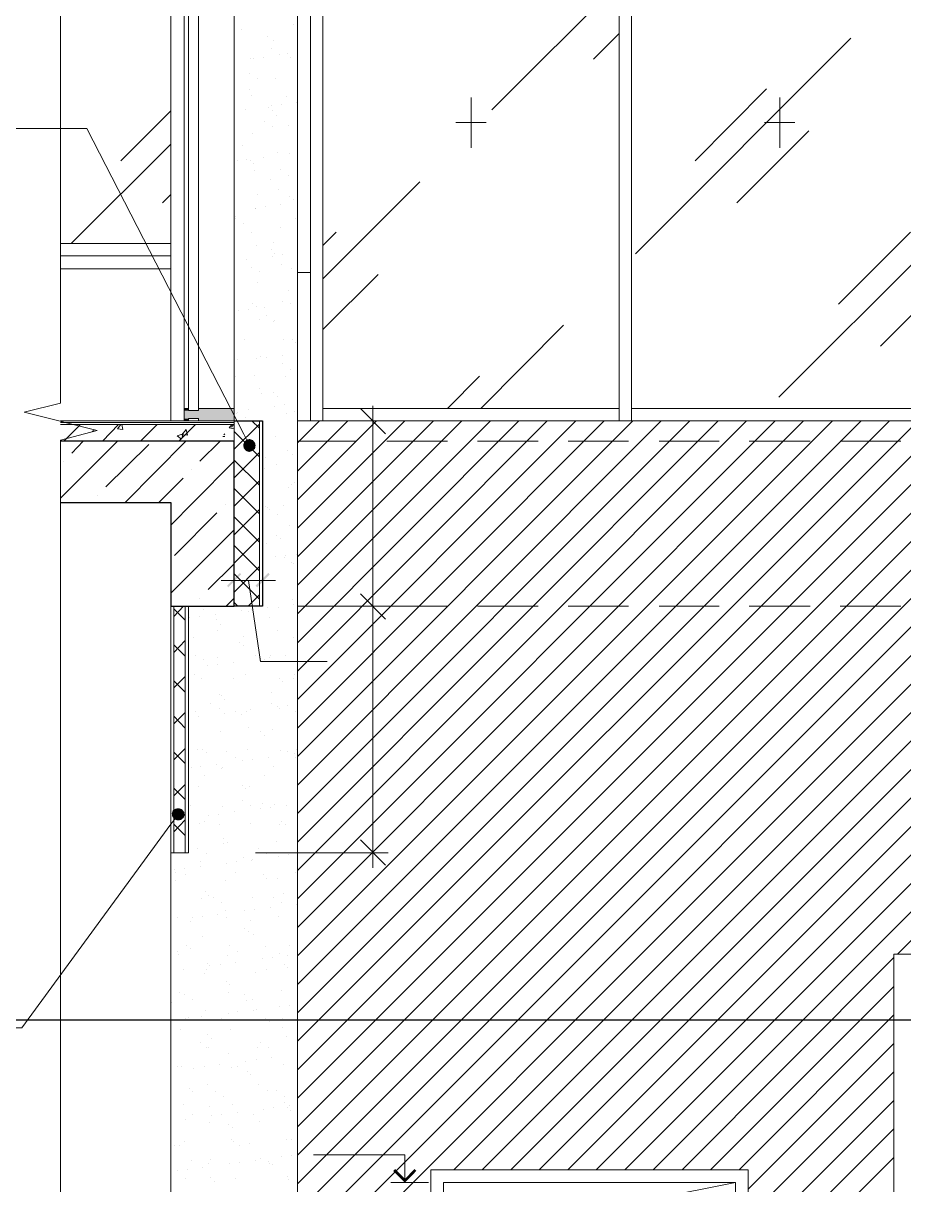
# Model space of a CAD drawing. Header units: millimetres. Extents: x -356862 to 418287, y 0 to 839748.
# Drawn here: x 402947 to 406495, y 770010 to 774691 of the extents above; entities that cross this region are included whole.
import ezdxf

# ---------------------------------------------------------------- set-up
doc = ezdxf.new("R2010")
doc.units = ezdxf.units.MM
doc.layers.add('0) строит. леса', color=20, linetype='Continuous', lineweight=30)
doc.layers.add('PDF _Геометрия', color=7, linetype='Continuous', true_color=0xbababa)
doc.layers.add('PDF _Сплошная заливка', color=7, linetype='Continuous', true_color=0xf50000)

msp = doc.modelspace()

# ---------------------------------------------------------------- linework, layer by layer
at = {"layer": '0) строит. леса'}
msp.add_lwpolyline([(391720.4309, 770674.6202), (408997.4226, 770674.6202)], dxfattribs=at)
at = {"layer": 'PDF _Геометрия', "color": 7, "lineweight": 5}
for points in [[(403097.235, 777847.0944), (403097.235, 777758.3315), (403097.235, 773159.981), (402950.0185, 773123.1769), (403244.4515, 773049.5687), (403097.235, 773010.5996), (403097.235, 768412.2491), (403097.235, 768323.4862)], [(403541.0495, 773701.2181), (403097.235, 773701.2181)], [(404103.9361, 773686.0635), (404051.9773, 773686.0635)], [(403796.5134, 773006.2697), (403796.5134, 773088.5377), (403097.235, 773088.5377)], [(403796.5134, 773082.0429), (403097.235, 773082.0429)], [(403796.5134, 773073.3831), (403097.235, 773073.3831)], [(404257.6474, 773088.5377), (404051.9773, 773088.5377)], [(404586.7196, 773088.5377), (404381.0495, 773088.5377)], [(403796.5134, 773006.2697), (403796.5134, 773006.2697)], [(404290.1216, 773006.2697), (404051.9773, 773006.2697)], [(404655.9979, 773006.2697), (404411.3587, 773006.2697)], [(405021.8742, 773006.2697), (404777.235, 773006.2697)], [(405385.5855, 773006.2697), (405143.1113, 773006.2697)], [(405751.4618, 773006.2697), (405508.9876, 773006.2697)], [(406117.3381, 773006.2697), (405872.6989, 773006.2697)], [(406483.2144, 773006.2697), (406238.5752, 773006.2697)], [(403541.0495, 772341.6305), (403541.0495, 771347.9192), (403554.0391, 771347.9192), (403599.5031, 771347.9192), (403612.4928, 771347.9192), (403612.4928, 772341.6305)], [(403554.0391, 772341.6305), (403554.0391, 771347.9192)], [(403599.5031, 772341.6305), (403599.5031, 771347.9192)], [(404051.9773, 772341.6305), (404290.1216, 772341.6305)], [(404411.3587, 772341.6305), (404655.9979, 772341.6305)], [(404777.235, 772341.6305), (405021.8742, 772341.6305)], [(405143.1113, 772341.6305), (405385.5855, 772341.6305)], [(405508.9876, 772341.6305), (405751.4618, 772341.6305)], [(405872.6989, 772341.6305), (406117.3381, 772341.6305)], [(406238.5752, 772341.6305), (406483.2144, 772341.6305)], [(406455.0701, 768791.1151), (406455.0701, 770938.7439), (407632.802, 770938.7439), (407632.802, 768791.1151)]]:
    msp.add_lwpolyline(points, dxfattribs=at)
at = {"layer": 'PDF _Геометрия', "color": 7, "lineweight": 9}
for points in [[(403541.0495, 777056.8882), (403541.0495, 773088.5377)], [(404051.9773, 777056.8882), (404051.9773, 768791.1151)], [(404051.9773, 773088.5377), (407938.0598, 773088.5377)], [(403541.0495, 771347.9192), (403541.0495, 768791.1151)]]:
    msp.add_lwpolyline(points, dxfattribs=at)
at = {"layer": 'PDF _Геометрия', "color": 24, "lineweight": 18, "true_color": 0xa12502}
msp.add_lwpolyline([(403796.5134, 777056.8882), (404051.9773, 777056.8882), (404051.9773, 768791.1151), (403541.0495, 768791.1151), (403541.0495, 771347.9192), (403612.4928, 771347.9192), (403612.4928, 772341.6305), (403911.2556, 772341.6305), (403911.2556, 773088.5377), (403796.5134, 773088.5377)], close=True, dxfattribs=at)
at = {"layer": 'PDF _Геометрия', "color": 252, "lineweight": 5, "true_color": 0x989898}
for points in [[(404153.7299, 776561.1151), (404153.7299, 775465.6511), (404153.7299, 773088.5377), (404153.7299, 773138.3315), (405348.7814, 773138.3315), (405348.7814, 773088.5377), (404153.7299, 773088.5377), (404103.9361, 773088.5377), (404103.9361, 775465.6511), (404103.9361, 776561.1151), (404103.9361, 776636.8882)], [(403595.1732, 775439.6718), (403595.1732, 773138.3315)], [(403796.5134, 775439.6718), (403796.5134, 773138.3315)], [(403541.0495, 773802.9707), (403097.235, 773802.9707)], [(403541.0495, 773753.1769), (403097.235, 773753.1769)]]:
    msp.add_lwpolyline(points, dxfattribs=at)
msp.add_lwpolyline([(405398.5752, 775465.6511), (405398.5752, 773088.5377), (405398.5752, 773138.3315), (406591.4618, 773138.3315), (406591.4618, 773088.5377), (405398.5752, 773088.5377), (405348.7814, 773088.5377), (405348.7814, 775465.6511), (405348.7814, 776587.0944), (405398.5752, 776587.0944)], close=True, dxfattribs=at)
at = {"layer": 'PDF _Геометрия', "color": 7, "lineweight": 5}
for points in [[(403653.6268, 773129.6718), (403653.6268, 775450.4965), (403612.4928, 775450.4965), (403612.4928, 773129.6718)], [(405868.369, 770070.5996), (404588.8845, 770070.5996), (404588.8845, 769046.579), (405868.369, 769046.579)], [(405816.4103, 770018.6408), (404640.8433, 770018.6408), (404640.8433, 769098.5377), (405816.4103, 769098.5377)]]:
    msp.add_lwpolyline(points, close=True, dxfattribs=at)
at = {"layer": 'PDF _Геометрия', "color": 254, "lineweight": 5, "true_color": 0xdcdcdc}
for points in [[(404835.6886, 774342.0429), (405348.7814, 774855.1357)], [(405244.8639, 774545.548), (405348.7814, 774649.4656)], [(405413.7299, 773761.8367), (406281.8742, 774629.981)], [(405654.0391, 774136.3728), (405941.9773, 774426.4759)], [(404751.2556, 774391.8367), (404751.2556, 774188.3315)], [(405996.101, 774391.8367), (405996.101, 774188.3315)], [(403339.7093, 774136.3728), (403541.0495, 774337.713)], [(404690.6371, 774290.0841), (404811.8742, 774290.0841)], [(405933.3175, 774290.0841), (406056.7196, 774290.0841)], [(405822.9051, 773967.5068), (406113.0082, 774257.6099)], [(403140.534, 773802.9707), (403541.0495, 774203.4862)], [(404153.7299, 773660.0841), (404545.5855, 774051.9398)], [(403508.5752, 773967.5068), (403541.0495, 773999.981)], [(404153.7299, 773794.3109), (404207.8536, 773848.4346)], [(406232.0804, 773558.3315), (406522.1835, 773848.4346)], [(405991.7711, 773183.7955), (406591.4618, 773783.4862)], [(404153.7299, 773456.579), (404376.7196, 773677.4037)], [(406400.9464, 773389.4656), (406591.4618, 773579.981)], [(404790.2247, 773138.3315), (405123.6268, 773473.8986)], [(404655.9979, 773138.3315), (404785.8948, 773268.2285)]]:
    msp.add_lwpolyline(points, dxfattribs=at)
at = {"layer": 'PDF _Геометрия', "color": 24, "lineweight": 18, "true_color": 0xa12502}
for points in [[(403826.8227, 774664.6202), (403826.8227, 774664.6202)], [(404036.8227, 774684.1047), (404036.8227, 774684.1047)], [(403932.9051, 774638.6408), (403932.9051, 774638.6408)], [(403956.7196, 774619.1563), (403956.7196, 774619.1563)], [(403874.4515, 774549.8779), (403874.4515, 774549.8779)], [(403915.5855, 774554.2078), (403915.5855, 774554.2078)], [(403945.8948, 774588.847), (403945.8948, 774588.847)], [(403978.369, 774562.8676), (403978.369, 774562.8676)], [(404010.8433, 774567.1975), (404010.8433, 774567.1975)], [(404023.833, 774554.2078), (404023.833, 774554.2078)], [(403863.6268, 774547.713), (403863.6268, 774547.713)], [(403857.1319, 774489.2594), (403857.1319, 774489.2594)], [(403889.6062, 774467.6099), (403889.6062, 774467.6099)], [(403963.2144, 774469.7748), (403963.2144, 774469.7748)], [(403857.1319, 774424.3109), (403857.1319, 774424.3109)], [(403867.9567, 774398.3315), (403867.9567, 774398.3315)], [(404008.6783, 774394.0017), (404008.6783, 774394.0017)], [(404049.8123, 774370.1872), (404049.8123, 774370.1872)], [(403841.9773, 774342.0429), (403841.9773, 774342.0429)], [(403935.0701, 774352.8676), (403935.0701, 774352.8676)], [(403945.8948, 774357.1975), (403945.8948, 774357.1975)], [(403950.2247, 774339.8779), (403950.2247, 774339.8779)], [(403967.5443, 774320.3934), (403967.5443, 774320.3934)], [(403987.0288, 774361.5274), (403987.0288, 774361.5274)], [(403919.9154, 774294.414), (403919.9154, 774294.414)], [(403952.3897, 774272.7645), (403952.3897, 774272.7645)], [(404017.3381, 774277.0944), (404017.3381, 774277.0944)], [(403872.2866, 774246.7852), (403872.2866, 774246.7852)], [(403828.9876, 774196.9913), (403828.9876, 774196.9913)], [(403809.5031, 774136.3728), (403809.5031, 774136.3728)], [(403848.4721, 774142.8676), (403848.4721, 774142.8676)], [(403861.4618, 774138.5377), (403861.4618, 774138.5377)], [(403913.4206, 774151.5274), (403913.4206, 774151.5274)], [(403971.8742, 774168.847), (403971.8742, 774168.847)], [(404019.5031, 774164.5171), (404019.5031, 774164.5171)], [(403874.4515, 774125.548), (403874.4515, 774125.548)], [(403878.7814, 774097.4037), (403878.7814, 774097.4037)], [(403982.6989, 774099.5687), (403982.6989, 774099.5687)], [(403943.7299, 774062.7645), (403943.7299, 774062.7645)], [(404015.1732, 774077.9192), (404015.1732, 774077.9192)], [(403891.7711, 774002.146), (403891.7711, 774002.146)], [(403976.2041, 774019.4656), (403976.2041, 774019.4656)], [(404019.5031, 773991.3212), (404019.5031, 773991.3212)], [(403880.9464, 773943.6924), (403880.9464, 773943.6924)], [(403883.1113, 773945.8573), (403883.1113, 773945.8573)], [(403922.0804, 773950.1872), (403922.0804, 773950.1872)], [(403984.8639, 773958.847), (403984.8639, 773958.847)], [(404034.6577, 773978.3315), (404034.6577, 773978.3315)], [(403800.8433, 773911.2181), (403800.8433, 773911.2181)], [(403803.0082, 773902.5584), (403803.0082, 773902.5584)], [(404045.4824, 773904.7233), (404045.4824, 773904.7233)], [(403835.4824, 773883.0738), (403835.4824, 773883.0738)], [(403867.9567, 773848.4346), (403867.9567, 773848.4346)], [(403982.6989, 773867.9192), (403982.6989, 773867.9192)], [(403954.5546, 773807.3006), (403954.5546, 773807.3006)], [(403887.4412, 773796.4759), (403887.4412, 773796.4759)], [(403945.8948, 773776.9913), (403945.8948, 773776.9913)], [(403961.0495, 773764.0017), (403961.0495, 773764.0017)], [(403993.5237, 773757.5068), (403993.5237, 773757.5068)], [(403846.3072, 773738.0223), (403846.3072, 773738.0223)], [(403865.7917, 773707.713), (403865.7917, 773707.713)], [(403952.3897, 773751.012), (403952.3897, 773751.012)], [(403987.0288, 773718.5377), (403987.0288, 773718.5377)], [(403898.266, 773688.2285), (403898.266, 773688.2285)], [(404028.1629, 773701.2181), (404028.1629, 773701.2181)], [(403891.7711, 773647.0944), (403891.7711, 773647.0944)], [(403991.3587, 773569.1563), (403991.3587, 773569.1563)], [(404017.3381, 773612.4553), (404017.3381, 773612.4553)], [(403813.833, 773532.3522), (403813.833, 773532.3522)], [(403854.967, 773536.6821), (403854.967, 773536.6821)], [(403872.2866, 773562.6614), (403872.2866, 773562.6614)], [(403885.2763, 773549.6718), (403885.2763, 773549.6718)], [(403917.7505, 773545.3419), (403917.7505, 773545.3419)], [(404023.833, 773560.4965), (404023.833, 773560.4965)], [(403898.266, 773495.548), (403898.266, 773495.548)], [(403928.5752, 773512.8676), (403928.5752, 773512.8676)], [(403954.5546, 773486.8882), (403954.5546, 773486.8882)], [(403961.0495, 773491.2181), (403961.0495, 773491.2181)], [(403796.5134, 773419.7748), (403796.5134, 773419.7748)], [(403837.6474, 773415.445), (403837.6474, 773415.445)], [(403995.6886, 773417.6099), (403995.6886, 773417.6099)], [(404030.3278, 773415.445), (404030.3278, 773415.445)], [(404045.4824, 773402.4553), (404045.4824, 773402.4553)], [(403796.5134, 773348.3315), (403796.5134, 773348.3315)], [(403811.668, 773335.3419), (403811.668, 773335.3419)], [(403887.4412, 773339.6718), (403887.4412, 773339.6718)], [(403902.5959, 773346.1666), (403902.5959, 773346.1666)], [(403926.4103, 773344.0017), (403926.4103, 773344.0017)], [(403991.3587, 773352.6614), (403991.3587, 773352.6614)], [(403991.3587, 773318.0223), (403991.3587, 773318.0223)], [(404023.833, 773296.3728), (404023.833, 773296.3728)], [(403803.0082, 773268.2285), (403803.0082, 773268.2285)], [(403878.7814, 773272.5584), (403878.7814, 773272.5584)], [(404002.1835, 773268.2285), (404002.1835, 773268.2285)], [(403900.4309, 773220.5996), (403900.4309, 773220.5996)], [(403906.9257, 773196.7852), (403906.9257, 773196.7852)], [(403956.7196, 773201.1151), (403956.7196, 773201.1151)], [(403958.8845, 773146.9913), (403958.8845, 773146.9913)], [(403971.8742, 773188.1254), (403971.8742, 773188.1254)], [(404000.0185, 773153.4862), (404000.0185, 773153.4862)], [(403807.3381, 773118.847), (403807.3381, 773118.847)], [(403811.668, 773121.012), (403811.668, 773121.012)], [(403844.1422, 773101.5274), (403844.1422, 773101.5274)], [(403852.802, 773134.0017), (403852.802, 773134.0017)], [(404006.5134, 773116.6821), (404006.5134, 773116.6821)], [(404038.9876, 773125.3419), (404038.9876, 773125.3419)], [(403913.4206, 773045.2388), (403913.4206, 773045.2388)], [(403963.2144, 773025.7542), (403963.2144, 773025.7542)], [(404010.8433, 772967.3006), (404010.8433, 772967.3006)], [(403924.2453, 772941.3212), (403924.2453, 772941.3212)], [(403965.3794, 772911.012), (403965.3794, 772911.012)], [(404030.3278, 772954.3109), (404030.3278, 772954.3109)], [(403917.7505, 772895.8573), (403917.7505, 772895.8573)], [(404015.1732, 772817.9192), (404015.1732, 772817.9192)], [(404025.9979, 772830.9089), (404025.9979, 772830.9089)], [(404041.1526, 772839.5687), (404041.1526, 772839.5687)], [(403922.0804, 772744.3109), (403922.0804, 772744.3109)], [(403932.9051, 772739.981), (403932.9051, 772739.981)], [(403937.235, 772731.3212), (403937.235, 772731.3212)], [(403995.6886, 772748.6408), (403995.6886, 772748.6408)], [(403969.7093, 772709.6718), (403969.7093, 772709.6718)], [(404021.668, 772666.3728), (404021.668, 772666.3728)], [(403926.4103, 772594.9295), (403926.4103, 772594.9295)], [(403967.5443, 772625.2388), (403967.5443, 772625.2388)], [(403982.6989, 772612.2491), (403982.6989, 772612.2491)], [(403963.2144, 772542.9707), (403963.2144, 772542.9707)], [(404000.0185, 772536.4759), (404000.0185, 772536.4759)], [(404004.3484, 772547.3006), (404004.3484, 772547.3006)], [(404049.8123, 772549.4656), (404049.8123, 772549.4656)], [(404025.9979, 772516.9913), (404025.9979, 772516.9913)], [(404034.6577, 772514.8264), (404034.6577, 772514.8264)], [(403932.9051, 772445.548), (403932.9051, 772445.548)], [(404030.3278, 772367.6099), (404030.3278, 772367.6099)], [(404036.8227, 772350.2903), (404036.8227, 772350.2903)], [(403673.1113, 772328.6408), (403673.1113, 772328.6408)], [(403720.7402, 772309.1563), (403720.7402, 772309.1563)], [(403820.3278, 772341.6305), (403820.3278, 772341.6305)], [(403826.8227, 772322.146), (403826.8227, 772322.146)], [(403852.802, 772319.981), (403852.802, 772319.981)], [(403865.7917, 772328.6408), (403865.7917, 772328.6408)], [(403930.7402, 772337.3006), (403930.7402, 772337.3006)], [(403974.0391, 772335.1357), (403974.0391, 772335.1357)], [(403616.8227, 772294.0017), (403616.8227, 772294.0017)], [(403657.9567, 772300.4965), (403657.9567, 772300.4965)], [(403727.235, 772287.5068), (403727.235, 772287.5068)], [(403740.2247, 772265.8573), (403740.2247, 772265.8573)], [(403937.235, 772294.0017), (403937.235, 772294.0017)], [(403631.9773, 772213.8986), (403631.9773, 772213.8986)], [(403729.4, 772244.2078), (403729.4, 772244.2078)], [(403835.4824, 772218.2285), (403835.4824, 772218.2285)], [(403971.8742, 772244.2078), (403971.8742, 772244.2078)], [(404036.8227, 772216.0635), (404036.8227, 772216.0635)], [(403818.1629, 772196.579), (403818.1629, 772196.579)], [(403833.3175, 772181.4243), (403833.3175, 772181.4243)], [(403640.6371, 772144.6202), (403640.6371, 772144.6202)], [(403673.1113, 772125.1357), (403673.1113, 772125.1357)], [(403731.5649, 772135.9604), (403731.5649, 772135.9604)], [(403792.1835, 772116.4759), (403792.1835, 772116.4759)], [(403883.1113, 772144.6202), (403883.1113, 772144.6202)], [(403898.266, 772129.4656), (403898.266, 772129.4656)], [(403900.4309, 772120.8058), (403900.4309, 772120.8058)], [(403917.7505, 772125.1357), (403917.7505, 772125.1357)], [(403939.4, 772135.9604), (403939.4, 772135.9604)], [(403941.5649, 772144.6202), (403941.5649, 772144.6202)], [(404002.1835, 772144.6202), (404002.1835, 772144.6202)], [(403688.266, 772103.4862), (403688.266, 772103.4862)], [(403729.4, 772107.8161), (403729.4, 772107.8161)], [(403636.3072, 772064.5171), (403636.3072, 772064.5171)], [(403666.6165, 772051.5274), (403666.6165, 772051.5274)], [(403792.1835, 772049.3625), (403792.1835, 772049.3625)], [(403841.9773, 772066.6821), (403841.9773, 772066.6821)], [(403978.369, 772049.3625), (403978.369, 772049.3625)], [(403991.3587, 772036.3728), (403991.3587, 772036.3728)], [(404034.6577, 772049.3625), (404034.6577, 772049.3625)], [(404041.1526, 772066.6821), (404041.1526, 772066.6821)], [(403735.8948, 771986.579), (403735.8948, 771986.579)], [(403744.5546, 771980.0841), (403744.5546, 771980.0841)], [(403945.8948, 771995.2388), (403945.8948, 771995.2388)], [(403703.4206, 771949.7748), (403703.4206, 771949.7748)], [(403738.0598, 771928.1254), (403738.0598, 771928.1254)], [(403757.5443, 771967.0944), (403757.5443, 771967.0944)], [(403945.8948, 771949.7748), (403945.8948, 771949.7748)], [(403969.7093, 771936.7852), (403969.7093, 771936.7852)], [(403980.534, 771930.2903), (403980.534, 771930.2903)], [(404010.8433, 771943.28), (404010.8433, 771943.28)], [(403642.802, 771915.1357), (403642.802, 771915.1357)], [(403653.6268, 771895.6511), (403653.6268, 771895.6511)], [(403759.7093, 771910.8058), (403759.7093, 771910.8058)], [(403800.8433, 771915.1357), (403800.8433, 771915.1357)], [(403826.8227, 771906.4759), (403826.8227, 771906.4759)], [(403846.3072, 771917.3006), (403846.3072, 771917.3006)], [(403863.6268, 771923.7955), (403863.6268, 771923.7955)], [(404045.4824, 771915.1357), (404045.4824, 771915.1357)], [(403612.4928, 771852.3522), (403612.4928, 771852.3522)], [(403740.2247, 771837.1975), (403740.2247, 771837.1975)], [(403854.967, 771854.5171), (403854.967, 771854.5171)], [(403902.5959, 771835.0326), (403902.5959, 771835.0326)], [(403952.3897, 771843.6924), (403952.3897, 771843.6924)], [(403917.7505, 771822.0429), (403917.7505, 771822.0429)], [(403647.1319, 771763.5893), (403647.1319, 771763.5893)], [(403668.7814, 771765.7542), (403668.7814, 771765.7542)], [(403683.9361, 771752.7645), (403683.9361, 771752.7645)], [(403766.2041, 771754.9295), (403766.2041, 771754.9295)], [(403850.6371, 771765.7542), (403850.6371, 771765.7542)], [(403984.8639, 771759.2594), (403984.8639, 771759.2594)], [(404010.8433, 771754.9295), (404010.8433, 771754.9295)], [(404041.1526, 771746.2697), (404041.1526, 771746.2697)], [(404049.8123, 771765.7542), (404049.8123, 771765.7542)], [(403662.2866, 771696.4759), (403662.2866, 771696.4759)], [(403727.235, 771702.9707), (403727.235, 771702.9707)], [(403800.8433, 771733.28), (403800.8433, 771733.28)], [(403831.1526, 771718.1254), (403831.1526, 771718.1254)], [(403872.2866, 771722.4553), (403872.2866, 771722.4553)], [(403935.0701, 771731.1151), (403935.0701, 771731.1151)], [(403956.7196, 771694.3109), (403956.7196, 771694.3109)], [(404043.3175, 771733.28), (404043.3175, 771733.28)], [(403623.3175, 771689.981), (403623.3175, 771689.981)], [(403675.2763, 771657.5068), (403675.2763, 771657.5068)], [(403746.7196, 771685.6511), (403746.7196, 771685.6511)], [(403751.0495, 771689.981), (403751.0495, 771689.981)], [(403917.7505, 771657.5068), (403917.7505, 771657.5068)], [(403651.4618, 771614.2078), (403651.4618, 771614.2078)], [(403828.9876, 771618.5377), (403828.9876, 771618.5377)], [(403844.1422, 771605.548), (403844.1422, 771605.548)], [(403857.1319, 771616.3728), (403857.1319, 771616.3728)], [(403828.9876, 771560.0841), (403828.9876, 771560.0841)], [(403621.1526, 771538.4346), (403621.1526, 771538.4346)], [(403751.0495, 771536.2697), (403751.0495, 771536.2697)], [(403798.6783, 771512.4553), (403798.6783, 771512.4553)], [(403863.6268, 771538.4346), (403863.6268, 771538.4346)], [(403904.7608, 771525.445), (403904.7608, 771525.445)], [(403911.2556, 771544.9295), (403911.2556, 771544.9295)], [(403943.7299, 771529.7748), (403943.7299, 771529.7748)], [(403961.0495, 771542.7645), (403961.0495, 771542.7645)], [(404008.6783, 771538.4346), (404008.6783, 771538.4346)], [(403657.9567, 771464.8264), (403657.9567, 771464.8264)], [(403677.4412, 771475.6511), (403677.4412, 771475.6511)], [(403694.7608, 771497.3006), (403694.7608, 771497.3006)], [(403733.7299, 771503.7955), (403733.7299, 771503.7955)], [(403738.0598, 771462.6614), (403738.0598, 771462.6614)], [(403861.4618, 771466.9913), (403861.4618, 771466.9913)], [(403980.534, 771462.6614), (403980.534, 771462.6614)], [(403989.1938, 771473.4862), (403989.1938, 771473.4862)], [(404002.1835, 771460.4965), (404002.1835, 771460.4965)], [(403755.3794, 771404.2078), (403755.3794, 771404.2078)], [(403755.3794, 771384.7233), (403755.3794, 771384.7233)], [(403768.369, 771391.2181), (403768.369, 771391.2181)], [(403965.3794, 771393.3831), (403965.3794, 771393.3831)], [(403649.2969, 771363.0738), (403649.2969, 771363.0738)], [(403683.9361, 771343.5893), (403683.9361, 771343.5893)], [(403835.4824, 771328.4346), (403835.4824, 771328.4346)], [(403870.1216, 771319.7748), (403870.1216, 771319.7748)], [(403893.9361, 771365.2388), (403893.9361, 771365.2388)], [(403926.4103, 771343.5893), (403926.4103, 771343.5893)], [(403976.2041, 771332.7645), (403976.2041, 771332.7645)], [(404017.3381, 771339.2594), (404017.3381, 771339.2594)], [(403556.2041, 771278.6408), (403556.2041, 771278.6408)], [(403597.3381, 771282.9707), (403597.3381, 771282.9707)], [(403660.1216, 771291.6305), (403660.1216, 771291.6305)], [(403662.2866, 771313.28), (403662.2866, 771313.28)], [(403766.2041, 771304.6202), (403766.2041, 771304.6202)], [(403807.3381, 771311.1151), (403807.3381, 771311.1151)], [(403865.7917, 771315.445), (403865.7917, 771315.445)], [(403558.369, 771267.8161), (403558.369, 771267.8161)], [(403560.534, 771237.5068), (403560.534, 771237.5068)], [(403601.668, 771261.3212), (403601.668, 771261.3212)], [(403761.8742, 771235.3419), (403761.8742, 771235.3419)], [(403800.8433, 771267.8161), (403800.8433, 771267.8161)], [(403913.4206, 771259.1563), (403913.4206, 771259.1563)], [(403928.5752, 771244.0017), (403928.5752, 771244.0017)], [(403971.8742, 771244.0017), (403971.8742, 771244.0017)], [(404043.3175, 771267.8161), (404043.3175, 771267.8161)], [(403679.6062, 771189.8779), (403679.6062, 771189.8779)], [(403995.6886, 771183.3831), (403995.6886, 771183.3831)], [(403666.6165, 771163.8986), (403666.6165, 771163.8986)], [(403694.7608, 771176.8882), (403694.7608, 771176.8882)], [(403714.2453, 771168.2285), (403714.2453, 771168.2285)], [(403746.7196, 771148.7439), (403746.7196, 771148.7439)], [(403870.1216, 771166.0635), (403870.1216, 771166.0635)], [(403956.7196, 771168.2285), (403956.7196, 771168.2285)], [(403989.1938, 771148.7439), (403989.1938, 771148.7439)], [(404047.6474, 771140.0841), (404047.6474, 771140.0841)], [(403567.0288, 771085.9604), (403567.0288, 771085.9604)], [(403627.6474, 771085.9604), (403627.6474, 771085.9604)], [(403668.7814, 771090.2903), (403668.7814, 771090.2903)], [(403731.5649, 771098.9501), (403731.5649, 771098.9501)], [(403761.8742, 771114.1047), (403761.8742, 771114.1047)], [(403766.2041, 771085.9604), (403766.2041, 771085.9604)], [(403837.6474, 771114.1047), (403837.6474, 771114.1047)], [(403878.7814, 771118.4346), (403878.7814, 771118.4346)], [(403941.5649, 771127.0944), (403941.5649, 771127.0944)], [(403976.2041, 771092.4553), (403976.2041, 771092.4553)], [(403621.1526, 771070.8058), (403621.1526, 771070.8058)], [(403839.8123, 771042.6614), (403839.8123, 771042.6614)], [(403863.6268, 771072.9707), (403863.6268, 771072.9707)], [(403670.9464, 771012.3522), (403670.9464, 771012.3522)], [(403854.967, 771029.6718), (403854.967, 771029.6718)], [(403876.6165, 771016.6821), (403876.6165, 771016.6821)], [(403567.0288, 770951.7336), (403567.0288, 770951.7336)], [(403605.9979, 770975.548), (403605.9979, 770975.548)], [(403618.9876, 770962.5584), (403618.9876, 770962.5584)], [(403777.0288, 770973.3831), (403777.0288, 770973.3831)], [(403809.5031, 770951.7336), (403809.5031, 770951.7336)], [(403922.0804, 770969.0532), (403922.0804, 770969.0532)], [(404019.5031, 770973.3831), (404019.5031, 770973.3831)], [(404051.9773, 770953.8986), (404051.9773, 770953.8986)], [(403571.3587, 770936.579), (403571.3587, 770936.579)], [(403688.266, 770899.7748), (403688.266, 770899.7748)], [(403770.534, 770934.414), (403770.534, 770934.414)], [(403803.0082, 770906.2697), (403803.0082, 770906.2697)], [(403909.0907, 770921.4243), (403909.0907, 770921.4243)], [(403950.2247, 770925.7542), (403950.2247, 770925.7542)], [(403980.534, 770943.0738), (403980.534, 770943.0738)], [(404013.0082, 770934.414), (404013.0082, 770934.414)], [(403593.0082, 770878.1254), (403593.0082, 770878.1254)], [(403677.4412, 770862.9707), (403677.4412, 770862.9707)], [(403683.9361, 770875.9604), (403683.9361, 770875.9604)], [(403699.0907, 770893.28), (403699.0907, 770893.28)], [(403740.2247, 770897.6099), (403740.2247, 770897.6099)], [(403880.9464, 770865.1357), (403880.9464, 770865.1357)], [(403926.4103, 770878.1254), (403926.4103, 770878.1254)], [(404000.0185, 770897.6099), (404000.0185, 770897.6099)], [(404013.0082, 770884.6202), (404013.0082, 770884.6202)], [(403764.0391, 770828.3315), (403764.0391, 770828.3315)], [(403779.1938, 770815.3419), (403779.1938, 770815.3419)], [(403575.6886, 770785.0326), (403575.6886, 770785.0326)], [(403597.3381, 770778.5377), (403597.3381, 770778.5377)], [(403774.8639, 770785.0326), (403774.8639, 770785.0326)], [(403839.8123, 770778.5377), (403839.8123, 770778.5377)], [(403987.0288, 770791.5274), (403987.0288, 770791.5274)], [(403545.3794, 770746.0635), (403545.3794, 770746.0635)], [(403629.8123, 770756.8882), (403629.8123, 770756.8882)], [(403681.7711, 770713.5893), (403681.7711, 770713.5893)], [(403846.3072, 770752.5584), (403846.3072, 770752.5584)], [(403872.2866, 770756.8882), (403872.2866, 770756.8882)], [(403876.6165, 770713.5893), (403876.6165, 770713.5893)], [(403885.2763, 770715.7542), (403885.2763, 770715.7542)], [(403980.534, 770728.7439), (403980.534, 770728.7439)], [(404021.668, 770733.0738), (404021.668, 770733.0738)], [(403562.6989, 770672.4553), (403562.6989, 770672.4553)], [(403601.668, 770678.9501), (403601.668, 770678.9501)], [(403612.4928, 770685.445), (403612.4928, 770685.445)], [(403666.6165, 770687.6099), (403666.6165, 770687.6099)], [(403746.7196, 770681.1151), (403746.7196, 770681.1151)], [(403772.6989, 770700.5996), (403772.6989, 770700.5996)], [(403811.668, 770707.0944), (403811.668, 770707.0944)], [(403924.2453, 770681.1151), (403924.2453, 770681.1151)], [(403939.4, 770668.1254), (403939.4, 770668.1254)], [(403991.3587, 770681.1151), (403991.3587, 770681.1151)], [(403580.0185, 770635.6511), (403580.0185, 770635.6511)], [(403781.3587, 770635.6511), (403781.3587, 770635.6511)], [(403991.3587, 770642.146), (403991.3587, 770642.146)], [(403660.1216, 770581.5274), (403660.1216, 770581.5274)], [(403690.4309, 770614.0017), (403690.4309, 770614.0017)], [(403705.5855, 770601.012), (403705.5855, 770601.012)], [(403902.5959, 770583.6924), (403902.5959, 770583.6924)], [(404006.5134, 770607.5068), (404006.5134, 770607.5068)], [(403686.101, 770562.0429), (403686.101, 770562.0429)], [(403692.5959, 770562.0429), (403692.5959, 770562.0429)], [(403772.6989, 770538.2285), (403772.6989, 770538.2285)], [(403889.6062, 770564.2078), (403889.6062, 770564.2078)], [(403935.0701, 770562.0429), (403935.0701, 770562.0429)], [(403567.0288, 770486.2697), (403567.0288, 770486.2697)], [(403586.5134, 770486.2697), (403586.5134, 770486.2697)], [(403634.1422, 770479.7748), (403634.1422, 770479.7748)], [(403675.2763, 770486.2697), (403675.2763, 770486.2697)], [(403738.0598, 770494.9295), (403738.0598, 770494.9295)], [(403785.6886, 770484.1047), (403785.6886, 770484.1047)], [(403809.5031, 770486.2697), (403809.5031, 770486.2697)], [(403844.1422, 770507.9192), (403844.1422, 770507.9192)], [(403885.2763, 770514.414), (403885.2763, 770514.414)], [(403948.0598, 770523.0738), (403948.0598, 770523.0738)], [(403995.6886, 770492.7645), (403995.6886, 770492.7645)], [(403850.6371, 770466.7852), (403850.6371, 770466.7852)], [(403863.6268, 770453.7955), (403863.6268, 770453.7955)], [(403616.8227, 770399.6718), (403616.8227, 770399.6718)], [(403629.8123, 770386.6821), (403629.8123, 770386.6821)], [(403690.4309, 770412.6614), (403690.4309, 770412.6614)], [(403722.9051, 770386.6821), (403722.9051, 770386.6821)], [(403896.101, 770414.8264), (403896.101, 770414.8264)], [(403932.9051, 770391.012), (403932.9051, 770391.012)], [(403965.3794, 770388.847), (403965.3794, 770388.847)], [(403755.3794, 770367.1975), (403755.3794, 770367.1975)], [(403997.8536, 770367.1975), (403997.8536, 770367.1975)], [(404000.0185, 770341.2181), (404000.0185, 770341.2181)], [(403590.8433, 770334.7233), (403590.8433, 770334.7233)], [(403629.8123, 770291.4243), (403629.8123, 770291.4243)], [(403699.0907, 770323.8986), (403699.0907, 770323.8986)], [(403746.7196, 770293.5893), (403746.7196, 770293.5893)], [(403790.0185, 770334.7233), (403790.0185, 770334.7233)], [(403809.5031, 770302.2491), (403809.5031, 770302.2491)], [(403874.4515, 770291.4243), (403874.4515, 770291.4243)], [(403915.5855, 770315.2388), (403915.5855, 770315.2388)], [(403956.7196, 770321.7336), (403956.7196, 770321.7336)], [(404010.8433, 770321.7336), (404010.8433, 770321.7336)], [(404019.5031, 770330.3934), (404019.5031, 770330.3934)], [(404023.833, 770308.7439), (404023.833, 770308.7439)], [(403599.5031, 770274.1047), (403599.5031, 770274.1047)], [(403696.9257, 770261.1151), (403696.9257, 770261.1151)], [(403705.5855, 770289.2594), (403705.5855, 770289.2594)], [(403774.8639, 770252.4553), (403774.8639, 770252.4553)], [(403900.4309, 770265.445), (403900.4309, 770265.445)], [(403790.0185, 770239.4656), (403790.0185, 770239.4656)], [(403541.0495, 770183.1769), (403541.0495, 770183.1769)], [(403543.2144, 770191.8367), (403543.2144, 770191.8367)], [(403556.2041, 770170.1872), (403556.2041, 770170.1872)], [(403575.6886, 770170.1872), (403575.6886, 770170.1872)], [(403595.1732, 770185.3419), (403595.1732, 770185.3419)], [(403785.6886, 770191.8367), (403785.6886, 770191.8367)], [(403794.3484, 770183.1769), (403794.3484, 770183.1769)], [(403818.1629, 770170.1872), (403818.1629, 770170.1872)], [(403857.1319, 770176.6821), (403857.1319, 770176.6821)], [(404006.5134, 770191.8367), (404006.5134, 770191.8367)], [(404028.1629, 770191.8367), (404028.1629, 770191.8367)], [(403623.3175, 770109.5687), (403623.3175, 770109.5687)], [(403701.2556, 770111.7336), (403701.2556, 770111.7336)], [(403880.9464, 770109.5687), (403880.9464, 770109.5687)], [(403904.7608, 770113.8986), (403904.7608, 770113.8986)], [(403935.0701, 770105.2388), (403935.0701, 770105.2388)], [(403987.0288, 770122.5584), (403987.0288, 770122.5584)], [(404028.1629, 770129.0532), (404028.1629, 770129.0532)], [(403567.0288, 770068.4346), (403567.0288, 770068.4346)], [(403608.1629, 770072.7645), (403608.1629, 770072.7645)], [(403670.9464, 770081.4243), (403670.9464, 770081.4243)], [(403694.7608, 770094.414), (403694.7608, 770094.414)], [(403777.0288, 770096.579), (403777.0288, 770096.579)], [(403818.1629, 770100.9089), (403818.1629, 770100.9089)], [(403937.235, 770096.579), (403937.235, 770096.579)], [(403950.2247, 770092.2491), (403950.2247, 770092.2491)], [(403601.668, 770033.7955), (403601.668, 770033.7955)], [(403701.2556, 770038.1254), (403701.2556, 770038.1254)], [(403716.4103, 770025.1357), (403716.4103, 770025.1357)], [(403800.8433, 770033.7955), (403800.8433, 770033.7955)], [(404010.8433, 770042.4553), (404010.8433, 770042.4553)], [(404017.3381, 770031.6305), (404017.3381, 770031.6305)]]:
    msp.add_lwpolyline(points, dxfattribs=at)
at = {"layer": 'PDF _Геометрия', "color": 251, "lineweight": 20, "true_color": 0x545454}
for points in [[(403846.3072, 773012.7645), (403835.4824, 773034.414), (403203.3175, 774266.2697), (402999.8123, 774266.2697), (399960.2247, 774266.2697)], [(403556.2041, 771482.146), (403541.0495, 771462.6614), (402941.3587, 770642.146), (402753.0082, 770642.146), (400113.9361, 770642.146)]]:
    msp.add_lwpolyline(points, dxfattribs=at)
at = {"layer": 'PDF _Геометрия', "color": 7, "lineweight": 18}
for points in [[(404355.0701, 772278.847), (404355.0701, 773149.1563)], [(404407.0288, 773036.579), (404305.2763, 773138.3315)], [(404218.6783, 773088.5377), (404417.8536, 773088.5377)], [(403796.5134, 772391.4243), (403796.5134, 772497.5068)], [(403911.2556, 772391.4243), (403911.2556, 772497.5068)], [(403744.5546, 772445.548), (403963.2144, 772445.548)], [(403854.967, 772445.548), (403902.5959, 772118.6408), (404171.0495, 772118.6408)], [(404355.0701, 771287.3006), (404355.0701, 772402.2491)], [(404305.2763, 771399.8779), (404407.0288, 771298.1254)], [(403883.1113, 771347.9192), (404417.8536, 771347.9192)]]:
    msp.add_lwpolyline(points, dxfattribs=at)
at = {"layer": 'PDF _Геометрия', "color": 7, "lineweight": 20}
for points in [[(403612.4928, 773129.6718), (403612.4928, 773138.3315), (403595.1732, 773138.3315), (403595.1732, 773088.5377), (403612.4928, 773088.5377), (403612.4928, 773097.1975), (403653.6268, 773097.1975), (403653.6268, 773088.5377), (403796.5134, 773088.5377), (403796.5134, 773138.3315), (403653.6268, 773138.3315), (403653.6268, 773129.6718)], [(404588.8845, 770070.5996), (405868.369, 770070.5996), (405868.369, 769046.579), (404588.8845, 769046.579)]]:
    msp.add_lwpolyline(points, close=True, dxfattribs=at)
at = {"layer": 'PDF _Геометрия', "lineweight": 5}
for points in [[(403110.2247, 773006.2697), (403177.3381, 773073.3831)], [(403266.101, 773006.2697), (403331.0495, 773073.3831)], [(403344.0391, 773073.3831), (403348.369, 773053.8986), (403326.7196, 773056.0635), (403339.7093, 773073.3831)], [(403419.8123, 773006.2697), (403486.9257, 773073.3831)], [(403573.5237, 773006.2697), (403640.6371, 773073.3831)], [(403787.8536, 773073.3831), (403777.0288, 773060.3934), (403796.5134, 773056.0635)], [(403785.6886, 773062.5584), (403794.3484, 773073.3831)], [(403097.235, 772776.7852), (403326.7196, 773006.2697)], [(403142.6989, 772958.6408), (403188.1629, 773006.2697)], [(403224.967, 773045.2388), (403231.4618, 773049.5687)], [(403357.0288, 772759.4656), (403601.668, 773006.2697)], [(403657.9567, 772926.1666), (403740.2247, 773006.2697)], [(403727.235, 773006.2697), (403729.4, 773006.2697)], [(403751.0495, 773025.7542), (403759.7093, 773025.7542)], [(403755.3794, 773032.2491), (403759.7093, 773036.579)], [(403279.0907, 772822.2491), (403452.2866, 772993.28)], [(403108.0598, 772926.1666), (403108.0598, 772926.1666)], [(403541.0495, 772668.5377), (403631.9773, 772759.4656), (403796.5134, 772926.1666)], [(403623.3175, 772891.5274), (403623.3175, 772891.5274)], [(403493.4206, 772759.4656), (403590.8433, 772856.8882)], [(403244.4515, 772787.6099), (403244.4515, 772787.6099)], [(403761.8742, 772752.9707), (403761.8742, 772752.9707)], [(403556.2041, 772545.1357), (403727.235, 772718.3315)], [(403541.0495, 772393.5893), (403796.5134, 772649.0532)], [(403692.5959, 772408.7439), (403796.5134, 772512.6614)], [(403657.9567, 772374.1047), (403657.9567, 772374.1047)], [(403764.0391, 772341.6305), (403796.5134, 772374.1047)]]:
    msp.add_lwpolyline(points, dxfattribs=at)
for points in [[(403603.833, 773053.8986), (403608.1629, 773030.0841), (403586.5134, 773032.2491)], [(403590.8433, 773036.579), (403567.0288, 773027.9192), (403584.3484, 773014.9295)]]:
    msp.add_lwpolyline(points, close=True, dxfattribs=at)
at = {"layer": 'PDF _Геометрия', "color": 171, "lineweight": 20, "true_color": 0x7f7fff}
for points in [[(403796.5134, 772341.6305), (403898.266, 772341.6305), (403898.266, 773088.5377), (403796.5134, 773088.5377)], [(404051.9773, 773088.5377), (407938.0598, 773088.5377), (407938.0598, 768791.1151), (407632.802, 768791.1151), (407632.802, 770938.7439), (406455.0701, 770938.7439), (406455.0701, 768791.1151), (404051.9773, 768791.1151)]]:
    msp.add_lwpolyline(points, close=True, dxfattribs=at)
at = {"layer": 'PDF _Геометрия', "color": 171, "lineweight": 30, "true_color": 0x7f7fff}
msp.add_lwpolyline([(403796.5134, 773088.5377), (403911.2556, 773088.5377), (403911.2556, 772341.6305), (403796.5134, 772341.6305)], dxfattribs=at)
at = {"layer": 'PDF _Геометрия', "color": 171, "lineweight": 20, "true_color": 0x7f7fff}
for points in [[(403796.5134, 772973.7955), (403898.266, 773075.548)], [(403898.266, 773058.2285), (403867.9567, 773088.5377)], [(404051.9773, 772999.7748), (404140.7402, 773088.5377)], [(404051.9773, 772885.0326), (404255.4824, 773088.5377)], [(404051.9773, 772770.2903), (404370.2247, 773088.5377)], [(404051.9773, 772655.548), (404484.967, 773088.5377)], [(404051.9773, 772540.8058), (404599.7093, 773088.5377)], [(404051.9773, 772426.0635), (404714.4515, 773088.5377)], [(404051.9773, 772311.3212), (404829.1938, 773088.5377)], [(404051.9773, 772194.414), (404943.9361, 773088.5377)], [(404051.9773, 772079.6718), (405058.6783, 773088.5377)], [(404051.9773, 771964.9295), (405173.4206, 773088.5377)], [(404051.9773, 771850.1872), (405288.1629, 773088.5377)], [(404051.9773, 771735.445), (405402.9051, 773088.5377)], [(404051.9773, 771620.7027), (405517.6474, 773088.5377)], [(404051.9773, 771505.9604), (405632.3897, 773088.5377)], [(404051.9773, 771391.2181), (405747.1319, 773088.5377)], [(404051.9773, 771276.4759), (405861.8742, 773088.5377)], [(404051.9773, 771161.7336), (405976.6165, 773088.5377)], [(404051.9773, 771046.9913), (406091.3587, 773088.5377)], [(404051.9773, 770932.2491), (406208.266, 773088.5377)], [(404051.9773, 770817.5068), (406323.0082, 773088.5377)], [(404051.9773, 770702.7645), (406437.7505, 773088.5377)], [(404051.9773, 770588.0223), (406552.4928, 773088.5377)], [(404051.9773, 770473.28), (406667.235, 773088.5377)], [(404051.9773, 770358.5377), (406781.9773, 773088.5377)], [(404051.9773, 770243.7955), (406896.7196, 773088.5377)], [(404051.9773, 770129.0532), (407011.4618, 773088.5377)], [(404051.9773, 770014.3109), (407126.2041, 773088.5377)], [(404051.9773, 769899.5687), (407240.9464, 773088.5377)], [(404051.9773, 769784.8264), (407355.6886, 773088.5377)], [(404051.9773, 769667.9192), (407470.4309, 773088.5377)], [(404051.9773, 769553.1769), (407585.1732, 773088.5377)], [(404681.9773, 770070.5996), (407699.9154, 773088.5377)], [(404796.7196, 770070.5996), (407814.6577, 773088.5377)], [(404911.4618, 770070.5996), (407929.4, 773088.5377)], [(403898.266, 772943.4862), (403796.5134, 773045.2388)], [(403796.5134, 772859.0532), (403898.266, 772960.8058)], [(405026.2041, 770070.5996), (407938.0598, 772982.4553)], [(403898.266, 772828.7439), (403796.5134, 772930.4965)], [(405140.9464, 770070.5996), (407938.0598, 772867.713)], [(403796.5134, 772744.3109), (403898.266, 772846.0635)], [(403898.266, 772714.0017), (403796.5134, 772815.7542)], [(403796.5134, 772629.5687), (403898.266, 772731.3212)], [(405255.6886, 770070.5996), (407938.0598, 772752.9707)], [(403898.266, 772599.2594), (403796.5134, 772701.012)], [(405370.4309, 770070.5996), (407938.0598, 772638.2285)], [(403796.5134, 772514.8264), (403898.266, 772616.579)], [(403898.266, 772484.5171), (403796.5134, 772586.2697)], [(403796.5134, 772397.9192), (403898.266, 772501.8367)], [(405485.1732, 770070.5996), (407938.0598, 772523.4862)], [(403898.266, 772369.7748), (403796.5134, 772471.5274)], [(406470.2247, 770938.7439), (407938.0598, 772408.7439)], [(403811.668, 772341.6305), (403796.5134, 772356.7852)], [(403852.802, 772341.6305), (403898.266, 772387.0944)], [(405602.0804, 770070.5996), (406455.0701, 770925.7542)], [(405716.8227, 770070.5996), (406455.0701, 770808.847)], [(405831.5649, 770070.5996), (406455.0701, 770694.1047)], [(405868.369, 769992.6614), (406455.0701, 770579.3625)], [(405868.369, 769877.9192), (406455.0701, 770464.6202)], [(405868.369, 769763.1769), (406455.0701, 770349.8779)], [(405868.369, 769648.4346), (406455.0701, 770235.1357)], [(405868.369, 769533.6924), (406455.0701, 770120.3934)]]:
    msp.add_lwpolyline(points, dxfattribs=at)
at = {"layer": 'PDF _Геометрия', "color": 7, "lineweight": 30}
msp.add_lwpolyline([(403097.235, 772759.4656), (403541.0495, 772759.4656), (403541.0495, 772341.6305), (403796.5134, 772341.6305), (403796.5134, 772759.4656), (403796.5134, 773006.2697), (403097.235, 773006.2697)], dxfattribs=at)
at = {"layer": 'PDF _Геометрия', "color": 7, "lineweight": 18}
for points in [[(404407.0288, 772289.6718), (404305.2763, 772391.4243)], [(404417.8536, 772341.6305), (404168.8845, 772341.6305)]]:
    msp.add_lwpolyline(points, close=True, dxfattribs=at)
at = {"layer": 'PDF _Геометрия', "color": 8, "lineweight": 5, "true_color": 0x808080}
for points in [[(403554.0391, 772300.4965), (403593.0082, 772341.6305)], [(403599.5031, 772285.3419), (403554.0391, 772330.8058)], [(403554.0391, 772155.445), (403599.5031, 772203.0738)], [(403599.5031, 772140.2903), (403554.0391, 772185.7542)], [(403554.0391, 772012.5584), (403599.5031, 772058.0223)], [(403599.5031, 771995.2388), (403554.0391, 772040.7027)], [(403554.0391, 771867.5068), (403599.5031, 771912.9707)], [(403599.5031, 771850.1872), (403554.0391, 771897.8161)], [(403554.0391, 771722.4553), (403599.5031, 771767.9192)], [(403599.5031, 771707.3006), (403554.0391, 771752.7645)], [(403554.0391, 771577.4037), (403599.5031, 771622.8676)], [(403599.5031, 771562.2491), (403554.0391, 771607.713)], [(403554.0391, 771432.3522), (403599.5031, 771479.981)], [(403599.5031, 771417.1975), (403554.0391, 771462.6614)]]:
    msp.add_lwpolyline(points, dxfattribs=at)
at = {"layer": 'PDF _Геометрия', "color": 112, "lineweight": 5, "true_color": 0x00b85c}
for points in [[(404484.967, 770018.6408), (404484.967, 770131.2181), (404116.9257, 770131.2181)], [(404580.2247, 770018.6408), (404428.6783, 770018.6408)]]:
    msp.add_lwpolyline(points, dxfattribs=at)
at = {"layer": 'PDF _Геометрия', "color": 112, "lineweight": 0, "true_color": 0x00b85c, "const_width": 10.7159}
msp.add_lwpolyline([(404441.668, 770069.5171), (404484.967, 770026.2181), (404527.1835, 770069.5171)], dxfattribs=at)
at = {"layer": 'PDF _Геометрия', "color": 80, "lineweight": 18, "true_color": 0x3fff00}
msp.add_lwpolyline([(404640.8433, 769098.5377), (404865.9979, 769830.2903), (405816.4103, 770018.6408)], dxfattribs=at)
at = {"layer": 'PDF _Сплошная заливка', "color": 252, "true_color": 0x989898, "transparency": 33554559}
for points in [[(403612.4928, 773138.3315), (403595.1732, 773138.3315), (403612.4928, 773129.6718)], [(403595.1732, 773138.3315), (403612.4928, 773129.6718), (403595.1732, 773129.6718)], [(403796.5134, 773129.6718), (403595.1732, 773129.6718), (403796.5134, 773097.1975)], [(403595.1732, 773129.6718), (403796.5134, 773097.1975), (403595.1732, 773097.1975)], [(403796.5134, 773138.3315), (403653.6268, 773138.3315), (403796.5134, 773129.6718)], [(403653.6268, 773138.3315), (403796.5134, 773129.6718), (403653.6268, 773129.6718)], [(403612.4928, 773097.1975), (403595.1732, 773097.1975), (403612.4928, 773088.5377)], [(403595.1732, 773097.1975), (403612.4928, 773088.5377), (403595.1732, 773088.5377)], [(403796.5134, 773097.1975), (403653.6268, 773097.1975), (403796.5134, 773088.5377)], [(403653.6268, 773097.1975), (403796.5134, 773088.5377), (403653.6268, 773088.5377)]]:
    msp.add_solid(points, dxfattribs=at)
at = {"layer": 'PDF _Сплошная заливка', "color": 251, "true_color": 0x545454, "transparency": 33554559}
for points in [[(403846.3072, 773012.7645), (403837.6474, 773004.1047), (403859.2969, 772988.9501)], [(403859.2969, 772988.9501), (403859.2969, 773014.9295), (403846.3072, 773012.7645)], [(403872.2866, 773010.5996), (403859.2969, 772988.9501), (403859.2969, 773014.9295)], [(403880.9464, 772999.7748), (403872.2866, 773010.5996), (403859.2969, 772988.9501)], [(403837.6474, 773004.1047), (403859.2969, 772988.9501), (403833.3175, 772991.1151)], [(403859.2969, 772988.9501), (403833.3175, 772991.1151), (403835.4824, 772978.1254)], [(403835.4824, 772978.1254), (403844.1422, 772967.3006), (403859.2969, 772988.9501)], [(403844.1422, 772967.3006), (403859.2969, 772988.9501), (403857.1319, 772962.9707)], [(403859.2969, 772988.9501), (403857.1319, 772962.9707), (403870.1216, 772967.3006)], [(403859.2969, 772988.9501), (403883.1113, 772988.9501), (403880.9464, 772999.7748)], [(403870.1216, 772967.3006), (403880.9464, 772975.9604), (403859.2969, 772988.9501)], [(403880.9464, 772975.9604), (403859.2969, 772988.9501), (403883.1113, 772988.9501)], [(403549.7093, 771518.9501), (403545.3794, 771505.9604), (403571.3587, 771503.7955)], [(403571.3587, 771503.7955), (403560.534, 771525.445), (403549.7093, 771518.9501)], [(403573.5237, 771527.6099), (403571.3587, 771503.7955), (403560.534, 771525.445)], [(403586.5134, 771523.28), (403573.5237, 771527.6099), (403571.3587, 771503.7955)], [(403571.3587, 771503.7955), (403595.1732, 771512.4553), (403586.5134, 771523.28)], [(403597.3381, 771499.4656), (403571.3587, 771503.7955), (403595.1732, 771512.4553)], [(403545.3794, 771505.9604), (403571.3587, 771503.7955), (403547.5443, 771492.9707)], [(403571.3587, 771503.7955), (403547.5443, 771492.9707), (403556.2041, 771482.146)], [(403556.2041, 771482.146), (403569.1938, 771477.8161), (403571.3587, 771503.7955)], [(403569.1938, 771477.8161), (403571.3587, 771503.7955), (403582.1835, 771479.981)], [(403571.3587, 771503.7955), (403582.1835, 771479.981), (403593.0082, 771488.6408)], [(403593.0082, 771488.6408), (403597.3381, 771499.4656), (403571.3587, 771503.7955)]]:
    msp.add_solid(points, dxfattribs=at)
at = {"layer": 'PDF _Сплошная заливка', "color": 7, "transparency": 33554559}
for points in [[(403820.3278, 772475.8573), (403772.6989, 772417.4037), (403768.369, 772423.8986)], [(403824.6577, 772469.3625), (403820.3278, 772475.8573), (403772.6989, 772417.4037)], [(403883.1113, 772423.8986), (403889.6062, 772417.4037), (403935.0701, 772475.8573)], [(403889.6062, 772417.4037), (403935.0701, 772475.8573), (403939.4, 772469.3625)]]:
    msp.add_solid(points, dxfattribs=at)

doc.saveas('drawing.dxf')
